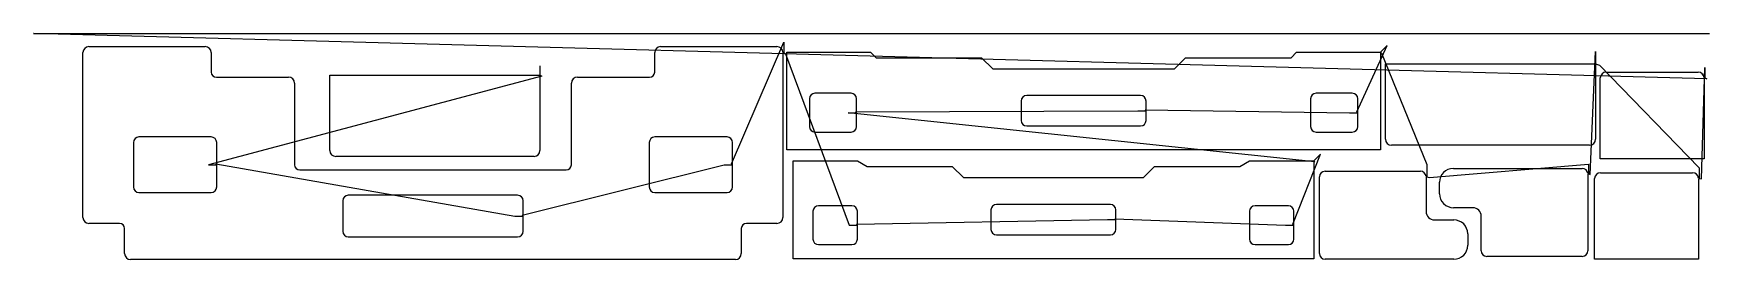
# Model space of a CAD drawing. Header units: metres. Extents: x 0 to 6036, y 19 to 834.
import ezdxf

# ---------------------------------------------------------------- set-up
doc = ezdxf.new("R2010")
doc.units = ezdxf.units.M

msp = doc.modelspace()

# ---------------------------------------------------------------- linework, layer by layer
at = {"layer": 'TOOL_0'}
for p, q in [((6026.572, 670.756), (-0.001, 833.715)), ((-0.001, 833.715), (0.999, 833.715)), ((0.999, 833.715), (-0.001, 833.715)), ((-0.001, 833.715), (0.999, 833.715)), ((0.999, 833.715), (6034.999, 833.715)), ((199.644, 786.342), (618.644, 786.342)), ((2258.644, 786.342), (2677.644, 786.342)), ((2514.109, 364.378), (2701.717, 802.683)), ((2701.717, 802.683), (2701.717, 764.887)), ((4765.886, 551.976), (4875.671, 790.989)), ((4875.671, 790.989), (4850.922, 766.24)), ((6034.999, 833.715), (6035.999, 833.715)), ((178.144, 170.842), (178.144, 764.842)), ((640.144, 764.842), (640.144, 694.842)), ((2237.144, 694.842), (2237.144, 764.842)), ((2699.092, 766.342), (2701.718, 764.888)), ((2701.717, 764.887), (2699.144, 763.342)), ((2699.144, 763.342), (2699.144, 170.842)), ((2701.718, 764.888), (2708.1, 760.416)), ((2708.1, 760.416), (2937.255, 142.914)), ((2712.922, 414.64), (2712.922, 766.24)), ((2712.922, 766.24), (3014.753, 766.24)), ((3014.753, 766.24), (3034.753, 746.24)), ((3034.753, 746.24), (3414.753, 746.24)), ((3414.753, 746.24), (3454.753, 706.24)), ((4109.09, 706.24), (4149.09, 746.24)), ((4149.09, 746.24), (4529.09, 746.24)), ((4529.09, 746.24), (4549.09, 766.24)), ((4549.09, 766.24), (4850.921, 766.24)), ((4850.921, 766.24), (4854.457, 762.704)), ((4850.922, 766.24), (4850.922, 414.64)), ((4854.457, 762.704), (5017.816, 361.84)), ((5606.675, 325.82), (5625.931, 768.334)), ((5625.931, 768.334), (5625.931, 724.259)), ((1830.837, 680.548), (629.647, 360.842)), ((658.644, 676.342), (918.644, 676.342)), ((1067.067, 412.153), (1067.067, 683.653)), ((1067.067, 683.653), (1824.067, 683.653)), ((1824.067, 716.934), (1824.067, 683.653)), ((1824.067, 683.653), (1824.067, 412.153)), ((1824.067, 683.653), (1830.837, 680.548)), ((1958.644, 676.342), (2218.644, 676.342)), ((3454.753, 706.24), (4109.09, 706.24)), ((4868.931, 452.759), (4868.931, 724.259)), ((4868.931, 724.259), (5625.931, 724.259)), ((5625.931, 724.259), (5625.931, 452.759)), ((5625.931, 724.259), (5639.385, 719.392)), ((5639.385, 719.392), (5998.759, 349.949)), ((5642.799, 382.642), (5642.799, 673.542)), ((5663.699, 694.442), (5995.699, 694.442)), ((6007.726, 310.117), (6019.172, 711.203)), ((6016.545, 675.041), (6019.171, 673.588)), ((6019.172, 673.588), (6016.599, 672.042)), ((6016.599, 672.042), (6016.599, 382.642)), ((6019.171, 673.588), (6026.572, 670.756)), ((6019.172, 711.203), (6019.172, 673.588)), ((940.144, 654.842), (940.144, 360.842)), ((1937.144, 360.842), (1937.144, 654.842)), ((2944.422, 618.44), (2814.422, 618.44)), ((3986.922, 610.44), (3576.922, 610.44)), ((4749.422, 618.44), (4619.422, 618.44)), ((2794.422, 598.44), (2794.422, 498.44)), ((4614.29, 370.878), (2934.422, 548.44)), ((2934.422, 548.44), (2964.422, 548.44)), ((2960.886, 551.976), (3976.922, 555.44)), ((2964.422, 548.44), (2960.886, 551.976)), ((2964.422, 548.44), (2964.422, 598.44)), ((2964.422, 498.44), (2964.422, 548.44)), ((3556.922, 590.44), (3556.922, 520.44)), ((3976.922, 555.44), (4006.922, 555.44)), ((4006.922, 555.44), (4003.386, 558.976)), ((4003.386, 558.976), (4739.422, 548.44)), ((4006.922, 555.44), (4006.922, 590.44)), ((4006.922, 520.44), (4006.922, 555.44)), ((4599.422, 598.44), (4599.422, 498.44)), ((4739.422, 548.44), (4769.422, 548.44)), ((4769.422, 548.44), (4765.886, 551.976)), ((4769.422, 548.44), (4769.422, 598.44)), ((4769.422, 498.44), (4769.422, 548.44)), ((3576.922, 500.44), (3986.922, 500.44)), ((359.647, 440.842), (359.647, 280.842)), ((639.647, 460.842), (379.647, 460.842)), ((659.647, 360.842), (659.647, 440.842)), ((2217.645, 440.842), (2217.645, 280.842)), ((2497.645, 460.842), (2237.645, 460.842)), ((2517.645, 360.842), (2517.645, 440.842)), ((2814.422, 478.44), (2944.422, 478.44)), ((4619.422, 478.44), (4749.422, 478.44)), ((5604.431, 431.259), (4890.431, 431.259)), ((659.647, 360.842), (656.111, 364.378)), ((656.111, 364.378), (1733.646, 175.842)), ((1802.567, 390.653), (1088.567, 390.653)), ((2517.645, 360.842), (2514.109, 364.378)), ((4850.922, 414.64), (2712.922, 414.64)), ((2735.755, 21.414), (2735.755, 374.414)), ((2735.755, 374.414), (2967.657, 374.414)), ((2967.657, 374.414), (3002.298, 354.414)), ((4344.211, 354.414), (4378.852, 374.414)), ((4378.852, 374.414), (4610.754, 374.414)), ((4535.719, 146.45), (4635.503, 399.163)), ((4610.754, 374.414), (4614.29, 370.878)), ((4635.503, 399.163), (4610.755, 374.414)), ((4610.755, 374.414), (4610.755, 21.414)), ((5027.762, 315.151), (5600.292, 363.329)), ((5600.292, 363.329), (5600.292, 327.461)), ((6016.599, 382.642), (5642.799, 382.642)), ((629.647, 360.842), (659.647, 360.842)), ((659.647, 280.842), (659.647, 360.842)), ((958.644, 342.342), (1918.644, 342.342)), ((1760.11, 179.378), (2487.645, 360.842)), ((2487.645, 360.842), (2517.645, 360.842)), ((2517.645, 280.842), (2517.645, 360.842)), ((3002.298, 354.414), (3308.876, 354.414)), ((3308.876, 354.414), (3348.876, 314.414)), ((3348.876, 314.414), (3997.633, 314.414)), ((3997.633, 314.414), (4037.633, 354.414)), ((4037.633, 354.414), (4344.211, 354.414)), ((4631.341, 40.601), (4631.351, 317.401)), ((4651.351, 337.4), (4995.252, 337.388)), ((5015.195, 318.887), (5017.823, 317.436)), ((5015.25, 315.887), (5015.246, 191.987)), ((5017.821, 317.435), (5015.25, 315.887)), ((5017.816, 361.84), (5017.821, 317.435)), ((5017.823, 317.436), (5027.762, 315.151)), ((5113.721, 347.414), (5577.721, 347.414)), ((5597.665, 328.913), (5600.293, 327.462)), ((5600.292, 327.461), (5597.721, 325.913)), ((5597.721, 325.913), (5597.721, 50.614)), ((5600.293, 327.462), (5606.675, 325.82)), ((5622.386, 20.316), (5622.386, 311.216)), ((5643.286, 332.116), (5975.286, 332.116)), ((5996.132, 312.715), (5998.758, 311.262)), ((5998.759, 311.262), (5996.186, 309.716)), ((5996.186, 309.716), (5996.186, 20.316)), ((5998.758, 311.262), (6007.726, 310.117)), ((5998.759, 349.949), (5998.759, 311.262)), ((379.647, 260.842), (639.647, 260.842)), ((1743.646, 250.842), (1133.646, 250.842)), ((2237.645, 260.842), (2497.645, 260.842)), ((5063.721, 256.015), (5063.721, 297.414)), ((1113.646, 230.842), (1113.646, 120.842)), ((1763.646, 175.842), (1763.646, 230.842)), ((2807.255, 192.914), (2807.255, 92.914)), ((2947.255, 212.914), (2827.255, 212.914)), ((2967.255, 142.914), (2967.255, 192.914)), ((3448.255, 197.914), (3448.255, 127.914)), ((3878.255, 217.914), (3468.255, 217.914)), ((3898.255, 162.914), (3898.255, 197.914)), ((4379.255, 192.914), (4379.255, 92.914)), ((4519.255, 212.914), (4399.255, 212.914)), ((4539.255, 142.914), (4539.255, 192.914)), ((5183.821, 206.014), (5113.721, 206.014)), ((309.644, 149.342), (199.644, 149.342)), ((328.144, 40.842), (328.144, 130.842)), ((1733.646, 175.842), (1763.646, 175.842)), ((1763.646, 175.842), (1760.11, 179.378)), ((1763.646, 120.842), (1763.646, 175.842)), ((2549.144, 130.842), (2549.144, 40.842)), ((2677.644, 149.342), (2567.644, 149.342)), ((2937.255, 142.914), (2967.255, 142.914)), ((2963.719, 146.45), (3868.255, 162.914)), ((2967.255, 142.914), (2963.719, 146.45)), ((2967.255, 92.914), (2967.255, 142.914)), ((3868.255, 162.914), (3898.255, 162.914)), ((3898.255, 162.914), (3894.719, 166.45)), ((3894.719, 166.45), (4509.255, 142.914)), ((3898.255, 127.914), (3898.255, 162.914)), ((4509.255, 142.914), (4539.255, 142.914)), ((4539.255, 142.914), (4535.719, 146.45)), ((4539.255, 92.914), (4539.255, 142.914)), ((5045.246, 161.986), (5115.345, 161.983)), ((5213.821, 50.614), (5213.821, 176.014)), ((1133.646, 100.842), (1743.646, 100.842)), ((2827.255, 72.914), (2947.255, 72.914)), ((3468.255, 107.914), (3878.255, 107.914)), ((4399.255, 72.914), (4519.255, 72.914)), ((5165.343, 111.981), (5165.342, 70.581)), ((2527.644, 19.342), (349.644, 19.342)), ((4610.755, 21.414), (2735.755, 21.414)), ((5115.341, 20.583), (4651.34, 20.6)), ((5577.721, 30.614), (5233.821, 30.614)), ((5996.186, 20.316), (5622.386, 20.316))]:
    msp.add_line(p, q, dxfattribs=at)
for centre, radius, start, end in [((199.644, 764.842), 21.5, 90, 180), ((618.644, 764.842), 21.5, 0, 90), ((2258.644, 764.842), 21.5, 90, 180), ((2677.644, 764.842), 21.5, 4.0005576, 90), ((658.644, 694.842), 18.5, 180, 270), ((918.644, 654.842), 21.5, 0, 90), ((1958.644, 654.842), 21.5, 90, 180), ((2218.644, 694.842), 18.5, 270, 0), ((5663.699, 673.542), 20.9, 90, 180), ((5995.699, 673.542), 20.9, 4.1129616, 90), ((2814.422, 598.44), 20, 90, 180), ((2944.422, 598.44), 20, 0, 90), ((3576.922, 590.44), 20, 90, 180), ((3986.922, 590.44), 20, 0, 90), ((4619.422, 598.44), 20, 90, 180), ((4749.422, 598.44), 20, 0, 90), ((2814.422, 498.44), 20, 180, 270), ((2944.422, 498.44), 20, 270, 0), ((3576.922, 520.44), 20, 180, 270), ((3986.922, 520.44), 20, 270, 0), ((4619.422, 498.44), 20, 180, 270), ((4749.422, 498.44), 20, 270, 0), ((379.647, 440.842), 20, 90, 180), ((639.647, 440.842), 20, 0, 90), ((2237.645, 440.842), 20, 90, 180), ((2497.645, 440.842), 20, 0, 90), ((4890.431, 452.759), 21.5, 180, 270), ((5604.431, 452.759), 21.5, 270, 0), ((1088.567, 412.153), 21.5, 180, 270), ((1802.567, 412.153), 21.5, 270, 0), ((958.644, 360.842), 18.5, 180, 270), ((1918.644, 360.842), 18.5, 270, 0), ((4651.351, 317.4), 20, 90, 179.9971352), ((4995.251, 317.388), 20, 4.2982949, 89.9971352), ((5113.721, 297.414), 50, 90, 180), ((5577.721, 327.414), 20, 4.2982949, 90), ((5643.286, 311.216), 20.9, 90, 180), ((5975.286, 311.216), 20.9, 4.1129616, 90), ((379.647, 280.842), 20, 180, 270), ((639.647, 280.842), 20, 270, 0), ((1133.646, 230.842), 20, 90, 180), ((1743.646, 230.842), 20, 0, 90), ((2237.645, 280.842), 20, 180, 270), ((2497.645, 280.842), 20, 270, 0), ((5113.721, 256.014), 50, 179.9988541, 270), ((2827.255, 192.914), 20, 90, 180), ((2947.255, 192.914), 20, 0, 90), ((3468.255, 197.914), 20, 90, 180), ((3878.255, 197.914), 20, 0, 90), ((4399.255, 192.914), 20, 90, 180), ((4519.255, 192.914), 20, 0, 90), ((5045.246, 191.986), 30, 179.9980901, 270), ((5183.821, 176.014), 30, 0, 90), ((199.644, 170.842), 21.5, 180, 270), ((309.644, 130.842), 18.5, 0, 90), ((1133.646, 120.842), 20, 180, 270), ((1743.646, 120.842), 20, 270, 0), ((2567.644, 130.842), 18.5, 90, 180), ((2677.644, 170.842), 21.5, 270, 0), ((3468.255, 127.914), 20, 180, 270), ((3878.255, 127.914), 20, 270, 0), ((5115.343, 111.983), 50, 359.9977082, 89.9977082), ((2827.255, 92.914), 20, 180, 270), ((2947.255, 92.914), 20, 270, 0), ((4399.255, 92.914), 20, 180, 270), ((4519.255, 92.914), 20, 270, 0), ((5115.342, 70.583), 50, 269.9988541, 359.9977082), ((349.644, 40.842), 21.5, 180, 270), ((2527.644, 40.842), 21.5, 270, 0), ((4651.341, 40.6), 20, 179.9971352, 269.9971352), ((5233.821, 50.614), 20, 180, 270), ((5577.721, 50.614), 20, 270, 0)]:
    msp.add_arc(centre, radius, start, end, dxfattribs=at)

doc.saveas('drawing.dxf')
